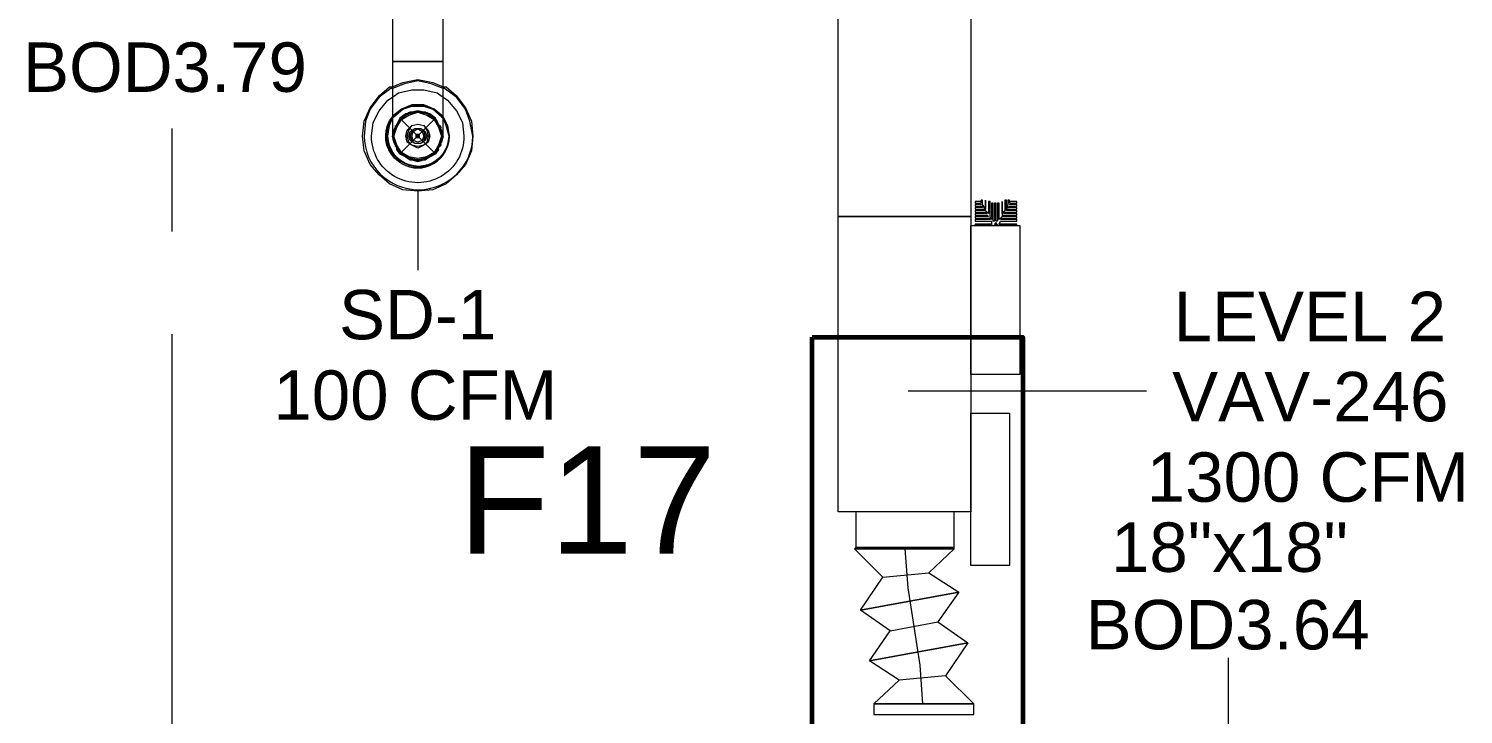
# Model space of a CAD drawing. Header units: metres. Extents: x -2 to 207, y -8 to 52.
# Drawn here: x 11.976 to 16.386, y 41.897 to 44.005 of the extents above; entities that cross this region are included whole.
import ezdxf

# ---------------------------------------------------------------- set-up
doc = ezdxf.new("R2010")
doc.units = ezdxf.units.M
doc.layers.add('HVAC - Ductos', color=5, linetype='Continuous', lineweight=0)
doc.layers.add('PDF_Text', color=7, linetype='Continuous', lineweight=0)
doc.layers.add('PDF_Geometry', color=7, linetype='Continuous', lineweight=0, true_color=0xaaaaaa)
doc.styles.add('PDF Arial-BoldMT-Identity-H', font='arial.ttf')
doc.styles.add('PDF Helvetica', font='')
doc.styles.get('PDF Helvetica').set_extended_font_data('Helvetica')

msp = doc.modelspace()

# ---------------------------------------------------------------- linework, layer by layer
at = {"layer": 'HVAC - Ductos', "lineweight": 0}
for points in [[(14.4638, 42.52), (14.4638, 43.4271), (14.8716, 43.4271), (14.4638, 43.4271), (14.4638, 45.6173), (14.8716, 45.6173), (14.4638, 45.6173), (14.4638, 45.6447), (14.8716, 45.6447), (14.8716, 45.6173), (14.8716, 43.4271), (14.8716, 42.52)], [(13.0984, 43.7387), (13.1214, 43.757), (13.1534, 43.7708), (13.1901, 43.7708), (13.2222, 43.757), (13.245, 43.7387), (13.2496, 43.7342), (13.245, 43.7387), (13.2222, 43.757), (13.1901, 43.7708), (13.1534, 43.7708), (13.1214, 43.757), (13.0984, 43.7387), (13.0938, 43.7342)], [(13.245, 43.7342), (13.2176, 43.757), (13.1901, 43.7662), (13.1534, 43.7662), (13.1259, 43.757), (13.0984, 43.7342), (13.0938, 43.7296), (13.0984, 43.7342), (13.1259, 43.757), (13.1534, 43.7662), (13.1901, 43.7662), (13.2176, 43.757), (13.245, 43.7342), (13.2496, 43.7296)], [(13.1076, 43.7112), (13.1214, 43.725), (13.1351, 43.7387), (13.1534, 43.7479), (13.1718, 43.7479), (13.1901, 43.7479), (13.2084, 43.7387), (13.2222, 43.725), (13.2358, 43.7112), (13.245, 43.6929), (13.2358, 43.7112), (13.2267, 43.7296), (13.2084, 43.7433), (13.1901, 43.7479), (13.1718, 43.7524), (13.1534, 43.7479), (13.1351, 43.7433), (13.1168, 43.7296), (13.1076, 43.7112), (13.0984, 43.6929)], [(13.1076, 43.7021), (13.1214, 43.725), (13.1442, 43.7387), (13.1718, 43.7479), (13.1992, 43.7387), (13.2222, 43.725), (13.2358, 43.7021), (13.245, 43.6746), (13.2358, 43.6471), (13.2222, 43.6242), (13.1992, 43.6104), (13.1718, 43.6059), (13.1442, 43.6104), (13.1214, 43.6242), (13.1076, 43.6471), (13.0984, 43.6746)], [(13.1396, 43.6929), (13.1534, 43.7066), (13.1718, 43.7112), (13.1901, 43.7066), (13.2038, 43.6929), (13.2084, 43.6746), (13.2038, 43.6562), (13.1901, 43.6471), (13.1718, 43.6379), (13.1534, 43.6471), (13.1396, 43.6562), (13.1351, 43.6746)], [(13.1442, 43.6929), (13.1534, 43.7066), (13.1718, 43.7112), (13.1901, 43.7066), (13.1992, 43.6929), (13.2038, 43.6746), (13.1992, 43.6562), (13.1901, 43.6471), (13.1718, 43.6425), (13.1534, 43.6471), (13.1442, 43.6562), (13.1396, 43.6746)], [(13.268, 43.6746), (13.2634, 43.7066), (13.2496, 43.7342), (13.2634, 43.7066)], [(13.1488, 43.6884), (13.1626, 43.6975), (13.1809, 43.6975), (13.1946, 43.6884), (13.1992, 43.6746), (13.1946, 43.6608), (13.1809, 43.6517), (13.1626, 43.6517), (13.1488, 43.6608), (13.1442, 43.6746)], [(13.1534, 43.6884), (13.1626, 43.6975), (13.1809, 43.6975), (13.1901, 43.6884), (13.1946, 43.6746), (13.1901, 43.6608), (13.1809, 43.6517), (13.1626, 43.6517), (13.1534, 43.6608), (13.1488, 43.6746)], [(13.158, 43.6884), (13.1718, 43.6975), (13.1855, 43.6884), (13.1901, 43.6746), (13.1855, 43.6608), (13.1718, 43.6562), (13.158, 43.6608), (13.1534, 43.6746)], [(13.1672, 43.6792), (13.1672, 43.6746), (13.1672, 43.6792), (13.1763, 43.6792), (13.1763, 43.6746), (13.1763, 43.6792)], [(13.1763, 43.67), (13.1763, 43.6746), (13.1763, 43.67), (13.1672, 43.67), (13.1672, 43.6746), (13.1672, 43.67)], [(13.2358, 43.6379), (13.245, 43.6562), (13.2496, 43.6746), (13.245, 43.6838), (13.2496, 43.6746), (13.245, 43.6562)], [(13.1076, 43.6333), (13.1168, 43.6196), (13.1351, 43.6104), (13.1488, 43.6013), (13.1351, 43.6104), (13.1168, 43.6196)], [(13.1534, 43.6013), (13.1718, 43.5967), (13.1901, 43.6013), (13.2084, 43.6104), (13.2267, 43.6196), (13.2358, 43.6333), (13.2267, 43.6196), (13.2084, 43.6104), (13.1901, 43.6013), (13.1718, 43.5967)], [(13.1488, 43.6013), (13.1534, 43.6013)], [(15.0227, 42.9415), (14.8716, 42.9415), (14.8716, 43.3997), (15.0227, 43.3997)], [(14.9494, 43.3997), (14.9449, 43.4043), (14.9494, 43.4089), (14.9494, 43.4043), (14.954, 43.4043)], [(14.9907, 42.3551), (14.8716, 42.3551), (14.8716, 42.8224), (14.9907, 42.8224)], [(14.5187, 42.41), (14.5233, 42.41), (14.5417, 42.41), (14.5691, 42.41), (14.6058, 42.41), (14.6471, 42.41), (14.6883, 42.41), (14.7295, 42.41), (14.7662, 42.41), (14.7936, 42.41), (14.812, 42.41), (14.8212, 42.41), (14.8212, 42.52), (14.812, 42.52), (14.7982, 42.52), (14.7753, 42.52), (14.7433, 42.52), (14.7066, 42.52), (14.67, 42.52), (14.6287, 42.52), (14.5921, 42.52), (14.56, 42.52), (14.5371, 42.52), (14.5233, 42.52), (14.5187, 42.52), (14.5187, 42.41), (14.5142, 42.4055), (14.5233, 42.4055), (14.5417, 42.4055), (14.5691, 42.4055), (14.6058, 42.4055), (14.6471, 42.4055), (14.6883, 42.4055), (14.7341, 42.4055), (14.7662, 42.4055), (14.7982, 42.4055), (14.8166, 42.4055), (14.8212, 42.4055), (14.8212, 42.41), (14.812, 42.41), (14.7936, 42.41), (14.7662, 42.41), (14.7295, 42.41), (14.6883, 42.41), (14.6471, 42.41), (14.6058, 42.41), (14.5691, 42.41), (14.5417, 42.41), (14.5233, 42.41)], [(14.8212, 42.41), (14.812, 42.41), (14.7982, 42.41), (14.7753, 42.41), (14.7433, 42.41), (14.7066, 42.41), (14.67, 42.41), (14.6287, 42.41), (14.5921, 42.41), (14.56, 42.41), (14.5371, 42.41), (14.5233, 42.41), (14.5187, 42.41), (14.5233, 42.41), (14.5371, 42.41), (14.56, 42.41), (14.5921, 42.41), (14.6287, 42.41), (14.67, 42.41), (14.7066, 42.41), (14.7433, 42.41), (14.7753, 42.41), (14.7982, 42.41), (14.812, 42.41)], [(14.8807, 41.929), (14.8716, 41.929), (14.8578, 41.929), (14.8349, 41.929), (14.8028, 41.929), (14.7662, 41.929), (14.7249, 41.929), (14.6883, 41.929), (14.6516, 41.929), (14.6195, 41.929), (14.5967, 41.929), (14.5783, 41.929), (14.5737, 41.929), (14.5783, 41.929), (14.5967, 41.929), (14.6195, 41.929), (14.6516, 41.929), (14.6883, 41.929), (14.7249, 41.929), (14.7662, 41.929), (14.8028, 41.929), (14.8349, 41.929), (14.8578, 41.929), (14.8716, 41.929)]]:
    msp.add_lwpolyline(points, close=True, dxfattribs=at)
for points in [[(13.0938, 45.0262), (13.0938, 43.9036), (13.0984, 43.9036), (13.1076, 43.9036), (13.1168, 43.9036), (13.1351, 43.9036), (13.1534, 43.9036), (13.1718, 43.9036), (13.1901, 43.9036), (13.2084, 43.9036), (13.2267, 43.9036), (13.2358, 43.9036), (13.245, 43.9036), (13.2496, 43.9036), (13.2496, 45.0262)], [(13.2496, 43.6746), (13.2496, 43.6838), (13.2496, 43.7021), (13.2496, 43.7296), (13.2496, 43.7708), (13.2496, 43.8166), (13.2496, 43.867), (13.2496, 43.9036), (13.245, 43.9036), (13.2358, 43.9036), (13.2267, 43.9036), (13.2084, 43.9036), (13.1901, 43.9036), (13.1718, 43.9036), (13.1534, 43.9036), (13.1351, 43.9036), (13.1168, 43.9036), (13.1076, 43.9036), (13.0984, 43.9036), (13.0938, 43.9036), (13.0938, 43.8487), (13.0938, 43.7983), (13.0938, 43.757), (13.0938, 43.7204), (13.0938, 43.6929), (13.0938, 43.6792), (13.0938, 43.6746), (13.0984, 43.6838), (13.0938, 43.6746), (13.0984, 43.6562), (13.1076, 43.6379), (13.0984, 43.6562), (13.0938, 43.6746)], [(13.0938, 43.8258), (13.1259, 43.8395), (13.1718, 43.8487), (13.2176, 43.8395), (13.2496, 43.8258)], [(13.2496, 43.8212), (13.213, 43.8349), (13.1718, 43.8441), (13.1305, 43.8349), (13.0938, 43.8212)], [(13.2496, 43.8258), (13.2588, 43.8258), (13.2909, 43.7983), (13.3184, 43.7616), (13.3367, 43.7204), (13.3413, 43.6746), (13.3367, 43.6287), (13.3184, 43.5876), (13.2909, 43.5555), (13.2588, 43.5279), (13.2176, 43.5097), (13.1718, 43.5051), (13.1259, 43.5097), (13.0847, 43.5279), (13.0526, 43.5555), (13.0251, 43.5876), (13.0068, 43.6287), (13.0022, 43.6746), (13.0068, 43.7204), (13.0251, 43.7616), (13.0526, 43.7983), (13.0847, 43.8258), (13.0938, 43.8258)], [(13.0938, 43.7937), (13.1122, 43.8074), (13.1534, 43.8166), (13.1901, 43.8166), (13.2313, 43.8074), (13.2496, 43.7937)], [(13.1076, 43.7066), (13.1214, 43.725), (13.1396, 43.7433), (13.1442, 43.7433), (13.1442, 43.7479)], [(13.1488, 43.7433), (13.1718, 43.7479), (13.1946, 43.7433)], [(13.1992, 43.7479), (13.1992, 43.7433), (13.2038, 43.7433)], [(13.2038, 43.7387), (13.2222, 43.725), (13.2358, 43.7066)], [(13.1076, 43.6333), (13.1076, 43.6379), (13.0984, 43.6562), (13.0984, 43.6746), (13.103, 43.7021), (13.103, 43.7066)], [(13.103, 43.6517), (13.0984, 43.6746), (13.0984, 43.6929), (13.0984, 43.6838)], [(13.245, 43.6838), (13.245, 43.6929), (13.245, 43.6746), (13.245, 43.6562), (13.2358, 43.6379)], [(13.2404, 43.7066), (13.2404, 43.7021), (13.245, 43.7021)], [(13.2404, 43.7021), (13.245, 43.6746), (13.2404, 43.6517)], [(13.103, 43.6425), (13.103, 43.6471)], [(13.1396, 43.6104), (13.1214, 43.6242), (13.1076, 43.6425)], [(13.2358, 43.6333), (13.2358, 43.6379), (13.2222, 43.6242), (13.2084, 43.6104), (13.1901, 43.6059), (13.1718, 43.6013), (13.1534, 43.6059), (13.1351, 43.6104), (13.1214, 43.6242), (13.1076, 43.6379)], [(13.2358, 43.6425), (13.2222, 43.6242), (13.2038, 43.6104)], [(13.245, 43.6471), (13.2404, 43.6471), (13.2404, 43.6425)], [(13.1442, 43.6059), (13.1396, 43.6059)], [(13.1946, 43.6059), (13.1718, 43.6013), (13.1488, 43.6059)], [(13.2038, 43.6059), (13.1992, 43.6059)], [(13.1718, 43.5051), (13.1718, 43.2622)], [(15.0136, 43.3997), (14.954, 43.3997), (15.0136, 43.3997), (15.0136, 43.4043), (14.9586, 43.4043), (14.9632, 43.4135), (15.0136, 43.4135), (15.0136, 43.418), (14.9632, 43.418), (14.9678, 43.4226), (15.0136, 43.4226), (15.0136, 43.4271), (14.9678, 43.4271), (14.9723, 43.4317), (15.0136, 43.4317), (15.0136, 43.4363), (14.9723, 43.4363), (14.9769, 43.4409), (15.0136, 43.4409), (15.0136, 43.4455), (14.9815, 43.4455), (14.9815, 43.4501), (15.0136, 43.4501), (15.0136, 43.4547), (14.9861, 43.4547), (14.9907, 43.4593), (15.0136, 43.4593), (15.0136, 43.4638), (14.9907, 43.4638), (14.9953, 43.4684), (15.0136, 43.4684), (15.0136, 43.473), (14.9907, 43.473), (14.9907, 43.4684), (14.9907, 43.4775), (14.9861, 43.4775), (14.9861, 43.4638), (14.9815, 43.4501), (14.9815, 43.4775), (14.9769, 43.4775), (14.9769, 43.4455), (14.9678, 43.4363), (14.9678, 43.473), (14.9678, 43.4271), (14.9586, 43.418), (14.9586, 43.4684), (14.954, 43.4684), (14.954, 43.4135), (14.9494, 43.4135), (14.9494, 43.4684), (14.9449, 43.4684), (14.9449, 43.4135), (14.9403, 43.4135), (14.9403, 43.4684), (14.9357, 43.4684), (14.9357, 43.418), (14.9311, 43.4271), (14.9311, 43.473), (14.9265, 43.473), (14.9265, 43.4363), (14.9174, 43.4455), (14.9174, 43.4775), (14.9174, 43.4501), (14.9082, 43.4638), (14.9082, 43.4775), (14.9036, 43.4775), (14.9036, 43.4684), (14.9036, 43.473), (14.8853, 43.473), (14.8853, 43.4684), (14.899, 43.4684), (14.9036, 43.4638), (14.8853, 43.4638), (14.8853, 43.4593), (14.9082, 43.4593), (14.9082, 43.4547), (14.8853, 43.4547), (14.8853, 43.4501), (14.9128, 43.4501), (14.9174, 43.4455), (14.8853, 43.4455), (14.8853, 43.4409), (14.9174, 43.4409), (14.922, 43.4363), (14.8853, 43.4363), (14.8853, 43.4317), (14.922, 43.4317), (14.9265, 43.4271), (14.8853, 43.4271), (14.8853, 43.4226), (14.9311, 43.4226), (14.9311, 43.418), (14.8853, 43.418), (14.8853, 43.4135), (14.9357, 43.4135), (14.9357, 43.4043), (14.8853, 43.4043), (14.8853, 43.3997), (14.9403, 43.3997), (14.8807, 43.3997)], [(14.6791, 42.8911), (15.4122, 42.8911)], [(14.6012, 42.3184), (14.5142, 42.4055), (14.8212, 42.4055), (14.7433, 42.3321), (14.8349, 42.2726), (14.5325, 42.2176), (14.6012, 42.3184), (14.7433, 42.3321)], [(14.5142, 42.4055), (14.5233, 42.4055), (14.5417, 42.4055), (14.5691, 42.4055), (14.6058, 42.4055), (14.6471, 42.4055), (14.6883, 42.4055), (14.7341, 42.4055), (14.7662, 42.4055), (14.7982, 42.4055), (14.8166, 42.4055), (14.8212, 42.4055)], [(14.7249, 41.929), (14.7158, 42.0481), (14.6974, 42.1672), (14.6791, 42.2863), (14.67, 42.4055)], [(14.6241, 42.1534), (14.5325, 42.2176), (14.8349, 42.2726), (14.7708, 42.181), (14.8624, 42.1168), (14.56, 42.0618), (14.6241, 42.1534), (14.7708, 42.181)], [(14.6516, 42.0022), (14.56, 42.0618), (14.8624, 42.1168), (14.7936, 42.016), (14.6516, 42.0022), (14.5737, 41.929), (14.5737, 41.8969), (14.5783, 41.8969), (14.5967, 41.8969), (14.6195, 41.8969), (14.6516, 41.8969), (14.6883, 41.8969), (14.7249, 41.8969), (14.7662, 41.8969), (14.8028, 41.8969), (14.8349, 41.8969), (14.8578, 41.8969), (14.8716, 41.8969), (14.8807, 41.8969), (14.8807, 41.929), (14.5737, 41.929), (14.8807, 41.929), (14.7936, 42.016)], [(15.6642, 41.567), (15.6642, 42.071)]]:
    msp.add_lwpolyline(points, dxfattribs=at)
for points in [[(13.0938, 43.8212), (13.0893, 43.8212), (13.0526, 43.7937), (13.0251, 43.757), (13.0114, 43.7204), (13.0068, 43.6746, 0.98638), (13.3413, 43.6746), (13.3321, 43.7204), (13.3184, 43.757), (13.2909, 43.7937), (13.2542, 43.8212), (13.2496, 43.8212)], [(13.2496, 43.7937), (13.2634, 43.7846), (13.2909, 43.7524), (13.3092, 43.7158), (13.3138, 43.6746, -1.008586), (13.0297, 43.6746), (13.0343, 43.7158), (13.0526, 43.7524), (13.0801, 43.7846), (13.0938, 43.7937)]]:
    msp.add_lwpolyline(points, format="xyb", dxfattribs=at)
msp.add_lwpolyline([(13.0938, 43.7342), (13.0801, 43.7066), (13.0755, 43.6746, 1.018061), (13.268, 43.6746), (13.2588, 43.7066), (13.2496, 43.7296, -1.368568), (13.0801, 43.6746), (13.0847, 43.7066), (13.0938, 43.7296, 1.340069), (13.268, 43.6746, -1.404441)], format="xyb", close=True, dxfattribs=at)
at = {"layer": 'PDF_Geometry', "color": 8, "lineweight": 0, "true_color": 0x808080}
msp.add_lwpolyline([(13.2313, 43.7204), (13.1946, 43.7479), (13.1488, 43.7479), (13.1122, 43.7204), (13.0938, 43.6746), (13.1122, 43.6287), (13.1488, 43.6013), (13.1946, 43.6013), (13.2313, 43.6287), (13.2496, 43.6746)], close=True, dxfattribs=at)
for points in [[(13.1168, 43.7296), (13.2267, 43.6196)], [(13.2267, 43.7296), (13.1168, 43.6196)]]:
    msp.add_lwpolyline(points, dxfattribs=at)
at = {"layer": 'PDF_Geometry', "lineweight": 0}
for points in [[(12.4157, 43.6975), (12.4157, 43.3813)], [(12.4157, 43.0652), (12.4157, 41.7961)]]:
    msp.add_lwpolyline(points, dxfattribs=at)
at = {"layer": 'PDF_Geometry', "color": 232, "lineweight": 60, "true_color": 0xe91e64}
msp.add_lwpolyline([(14.3846, 43.0568), (15.0322, 43.0568), (15.0322, 41.6431), (14.3846, 41.6431)], close=True, dxfattribs=at)

# ---------------------------------------------------------------- texts
at = {"layer": 'PDF_Text', "lineweight": 0, "char_height": 0.1519, "attachment_point": 4, "style": 'PDF Helvetica'}
for s, insert in [('BOD3.79', (11.9582, 43.8853)), ('SD-1', (12.9295, 43.1247)), ('LEVEL 2', (15.4953, 43.1201)), ('100 CFM', (12.7279, 42.8773)), ('VAV-246', (15.4908, 42.8727)), ('1300 CFM', (15.4129, 42.6253)), ('18"x18"', (15.3029, 42.4099)), ('BOD3.64', (15.225, 42.1717))]:
    msp.add_mtext(s, dxfattribs=dict(at, insert=insert))
at = {"layer": 'PDF_Text', "color": 232, "lineweight": 60, "true_color": 0xe91e64, "insert": (13.2953, 42.5563), "char_height": 0.32989, "attachment_point": 4, "style": 'PDF Arial-BoldMT-Identity-H'}
msp.add_mtext('F17', dxfattribs=at)

doc.saveas('drawing.dxf')
